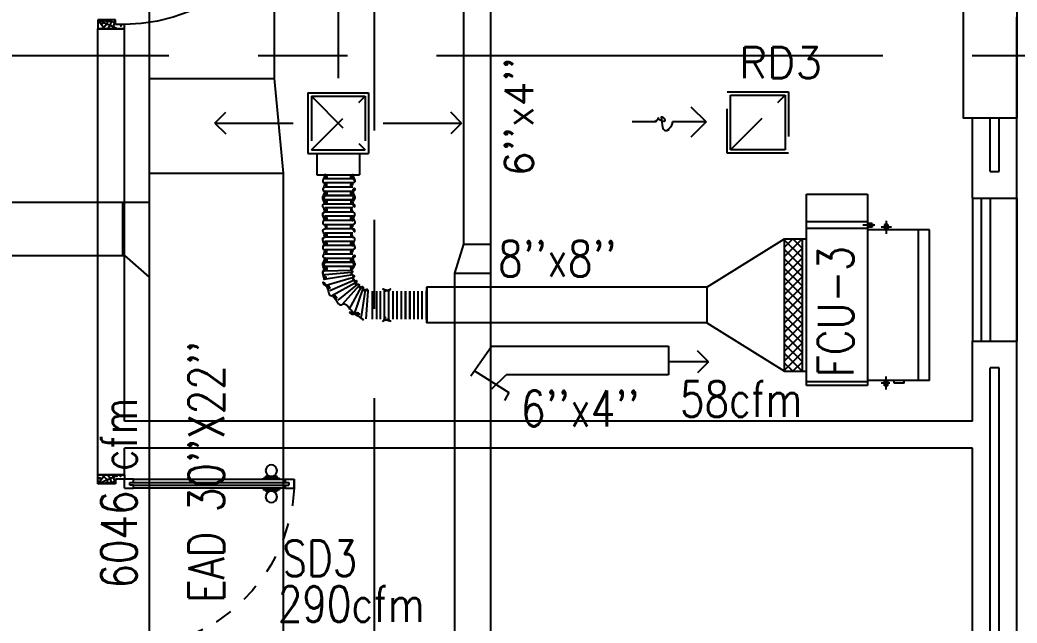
# Model space of a CAD drawing. Extents: x 417866029 to 417866302, y 43498040 to 43498122.
# Drawn here: x 417866067.15 to 417866072.73, y 43498087.93 to 43498091.31 of the extents above; entities that cross this region are included whole.
import ezdxf

# ---------------------------------------------------------------- set-up
doc = ezdxf.new("R2010")
doc.units = 0
doc.header["$MEASUREMENT"] = 0
doc.linetypes.add('CENTERX2', pattern=[4, 2.5, -0.5, 0.5, -0.5])
doc.linetypes.add('HIDDEN', pattern=[0.375, 0.25, -0.125])
doc.layers.get('0').update_dxf_attribs({"linetype": 'CONTINUOUS'})
for name, color, linetype in [('AXES', 11, 'CENTERX2'), ('COL', 7, 'CONTINUOUS'), ('DOOR', 9, 'CONTINUOUS'), ('DUCT', 6, 'CONTINUOUS'), ('EXDUCT', 10, 'CONTINUOUS'), ('FCU', 6, 'CONTINUOUS'), ('HAT', 11, 'CONTINUOUS'), ('INSUL', 9, 'CONTINUOUS'), ('M-AC-FLEX', 7, 'CONTINUOUS'), ('M-EGU.', 2, 'CONTINUOUS'), ('M-TEXT', 2, 'CONTINUOUS'), ('WALL', 9, 'CONTINUOUS'), ('WIN', 9, 'CONTINUOUS')]:
    doc.layers.add(name, color=color, linetype=linetype)
doc.styles.add('ROMANS', font='ROMANS.shx', dxfattribs={"width": 0.6})

# ---------------------------------------------------------------- blocks, each defined once
blk = doc.blocks.new('DOOR-10')
at = {"layer": 'DOOR', "color": 0, "linetype": 'ByBlock'}
for p, q in [((-25.7, 1100), (-75.7, 1100)), ((-75.7, 1100), (-25.7, 1100)), ((-75.7, 1050), (-75.7, 1100)), ((-42.7, 1070), (-58.7, 1070)), ((-58.7, 1050), (-58.7, 1070)), ((-42.7, 1050), (-42.7, 1070)), ((-25.7, 1050), (-25.7, 1100)), ((-75.7, 1017.6), (-82.9, 1017.6)), ((-82.9, 927.6), (-82.9, 1017.6)), ((-58.7, 1050), (-75.7, 1050)), ((-25.7, 1050), (-42.7, 1050)), ((-25.7, 1017.6), (-18.5, 1017.6)), ((-18.5, 927.6), (-18.5, 1017.6)), ((-82.9, 1005), (-91.9, 1005)), ((-91.9, 1005), (-91.9, 940.2)), ((-82.9, 1005), (-82.9, 940.2)), ((-18.5, 1005), (-9.5, 1005)), ((-18.5, 1005), (-18.5, 940.2)), ((-9.5, 1005), (-9.5, 940.2)), ((-82.9, 940.2), (-91.9, 940.2)), ((-75.7, 927.6), (-82.9, 927.6)), ((-25.7, 927.6), (-18.5, 927.6)), ((-18.5, 940.2), (-9.5, 940.2)), ((-75.7, 200), (-58.7, 200)), ((-75.7, 150), (-75.7, 200)), ((-58.7, 200), (-58.7, 180)), ((-58.7, 180), (-42.7, 180)), ((-42.7, 200), (-25.7, 200)), ((-42.7, 180), (-42.7, 200)), ((-25.7, 200), (-25.7, 150)), ((-1000.7, 0), (-1000.7, 150)), ((-1000.7, 150), (-975.7, 150)), ((-1000.7, 150), (-1000.7, 0)), ((-975.7, 150), (-975.7, 100)), ((-75.7, 150), (-25.7, 150)), ((-0.7, 150), (-25.7, 150)), ((-25.7, 150), (-25.7, 100)), ((-975.7, 100), (-950.7, 100)), ((-950.7, 100), (-950.7, 0)), ((-50.7, 100), (-50.7, 0)), ((-25.7, 100), (-50.7, 100)), ((-950.7, 0), (-1000.7, 0)), ((-50.7, 0), (-0.7, 0))]:
    blk.add_line(p, q, dxfattribs=at)
at = {"layer": 'DOOR', "linetype": 'ByBlock'}
for p, q in [((-75.7, 1050), (-75.7, 200)), ((-58.7, 200), (-58.7, 1050)), ((-42.7, 200), (-42.7, 1050)), ((-25.7, 200), (-25.7, 1050))]:
    blk.add_line(p, q, dxfattribs=at)
at = {"layer": 'DOOR', "color": 9, "linetype": 'ByBlock'}
for p, q in [((-950.7, 0), (-1000.7, 113.7)), ((-50.7, 0), (-0.7, 113.7)), ((-0.7, 0), (-0.7, 150)), ((-950.7, 0), (-964.1, 100)), ((-50.7, 0), (-37.3, 100)), ((-950.7, 0), (-1000.7, 40.1)), ((-50.7, 0), (-0.7, 40.1))]:
    blk.add_line(p, q, dxfattribs=at)
at = {"layer": 'DOOR', "color": 0, "linetype": 'ByBlock'}
for centre in [(-124.2, 972.6), (22.8, 972.6)]:
    blk.add_circle(centre, 32.4, dxfattribs=at)
at = {"layer": 'DOOR', "linetype": 'HIDDEN', "ltscale": 0.5}
blk.add_arc((-23.4, 149.1), 952.3, 93.1482, 179.9482, dxfattribs=at)
at = {"layer": 'DOOR', "color": 9, "linetype": 'ByBlock'}
for centre, radius, start, end in [((-950.7, 0), 154.4, 103.7142, 108.8947), ((-950.7, 0), 134.4, 100.72, 111.8402), ((-50.7, 0), 134.4, 68.1598, 79.28), ((-50.7, 0), 154.4, 71.1053, 76.2858), ((-950.7, 0), 94.4, 90, 121.9818), ((-950.7, 0), 74.4, 90, 132.2236), ((-50.7, 0), 94.4, 58.0182, 90), ((-50.7, 0), 74.4, 47.7764, 90), ((-50.7, 0), 114.4, 64.0838, 77.3774), ((-950.7, 0), 54.4, 90, 156.7926), ((-950.7, 0), 34.4, 90, 180), ((-950.7, 0), 14.4, 90, 180), ((-50.7, 0), 54.4, 23.2074, 90), ((-50.7, 0), 34.4, 0, 90), ((-50.7, 0), 14.4, 0, 90)]:
    blk.add_arc(centre, radius, start, end, dxfattribs=at)
blk = doc.blocks.new('*X42')
at = {"color": 0}
for p, q in [((16890.5, -2466.6), (16943.5, -2413.6)), ((16890.5, -2519.6), (16990.5, -2419.6)), ((16990.5, -2512.5), (16891.6, -2413.6)), ((16990.5, -2459.4), (16944.6, -2413.6)), ((16990.5, -2565.5), (16890.5, -2465.5)), ((16890.5, -2572.6), (16990.5, -2472.6)), ((16990.5, -2618.5), (16890.5, -2518.5)), ((16890.5, -2625.7), (16990.5, -2525.7)), ((16990.5, -2671.6), (16890.5, -2571.6)), ((16890.5, -2678.7), (16990.5, -2578.7)), ((16990.5, -2724.6), (16890.5, -2624.6)), ((16890.5, -2731.7), (16990.5, -2631.7)), ((16990.5, -2777.6), (16890.5, -2677.6)), ((16890.5, -2784.8), (16990.5, -2684.8)), ((16990.5, -2830.7), (16890.5, -2730.7)), ((16890.5, -2837.8), (16990.5, -2737.8)), ((16990.5, -2883.7), (16890.5, -2783.7)), ((16890.5, -2890.8), (16990.5, -2790.8)), ((16990.5, -2936.7), (16890.5, -2836.7)), ((16890.5, -2943.9), (16990.5, -2843.9)), ((16990.5, -2989.8), (16890.5, -2889.8)), ((16890.5, -2996.9), (16990.5, -2896.9)), ((16990.5, -3042.8), (16890.5, -2942.8)), ((16890.5, -3049.9), (16990.5, -2949.9)), ((16990.5, -3095.8), (16890.5, -2995.8)), ((16890.5, -3103), (16990.5, -3003)), ((16990.5, -3148.9), (16890.5, -3048.9)), ((16891.5, -3154.9), (16990.5, -3056)), ((16943.5, -3154.9), (16890.5, -3101.9)), ((16944.6, -3154.9), (16990.5, -3109))]:
    blk.add_line(p, q, dxfattribs=at)
blk = doc.blocks.new('WHE06')
at = {"color": 3}
for p, q in [((689, 621.5), (346.1, 621.5)), ((346.1, 621.5), (346.1, 469.1)), ((689, 469.1), (689, 621.5)), ((232.1, 452.2), (232.1, 422.2)), ((232.1, 452.2), (252.1, 452.2)), ((242.1, 472.2), (242.1, 399.5)), ((252.1, 452.2), (252.1, 422.2)), ((305, 447.6), (373.3, 447.6)), ((321.1, 457.6), (321.1, 437.6)), ((321.1, 457.6), (346.1, 457.6)), ((60.3, -422.2), (60.3, 422.2)), ((212.3, 437.2), (269.1, 437.2)), ((321.1, 437.6), (346.1, 437.6)), ((346.1, 430.4), (689, 430.4)), ((811.2, 370.7), (689, 370.7)), ((711.2, -370.7), (711.2, 370.7)), ((811.2, -370.7), (811.2, 370.7)), ((811.2, -370.7), (689, -370.7)), ((141.6, -437.2), (141.6, -422.2)), ((141.6, -437.2), (196.6, -437.2)), ((196.6, -437.2), (196.6, -422.2)), ((221.4, -437.2), (269.1, -437.2)), ((232.1, -452.2), (232.1, -422.2)), ((242.1, -472.2), (242.1, -399.5)), ((252.1, -452.2), (252.1, -422.2)), ((346.1, -430.4), (689, -430.4)), ((232.1, -452.2), (252.1, -452.2))]:
    blk.add_line(p, q, dxfattribs=at)
at = {"color": 6}
for p, q in [((346.1, 469.1), (346.1, -450.8)), ((689, 469.1), (346.1, 469.1)), ((689, -450.8), (689, 469.1)), ((0, -422.2), (0, 422.2)), ((0, 422.2), (346.1, 422.2)), ((0, -422.2), (346.1, -422.2)), ((346.1, -450.8), (689, -450.8))]:
    blk.add_line(p, q, dxfattribs=at)
at = {"color": 11}
blk.add_blockref('*X42', (-16179.3, 2784.3), dxfattribs=at)
blk = doc.blocks.new('C11')
at = {"layer": 'HAT'}
h = blk.add_hatch(dxfattribs=at)
h.set_pattern_fill('ANSI31', color=256, scale=300, style=0)
h.set_pattern_definition([(45, (-248556.182, -75061.005), (-26.5165043, 26.5165043), [])])
h.paths.add_polyline_path([(300, 700), (0, 700), (0, 350), (300, 350)])
h.paths.add_polyline_path([(300, 350), (0, 350), (0, 0), (300, 0)])
at = {"layer": 'COL'}
blk.add_lwpolyline([(300, 700), (300, 0), (0, 0), (0, 700)], close=True, dxfattribs=at)

msp = doc.modelspace()

# ---------------------------------------------------------------- linework, layer by layer
at = {"layer": 'AXES'}
for p, q in [((417866072.7337, 43498039.8221), (417866072.7337, 43498117.9589)), ((417866069.1337, 43498046.6864), (417866069.1337, 43498105.5064)), ((417866029.4822, 43498091.1064), (417866098.5737, 43498091.1064))]:
    msp.add_line(p, q, dxfattribs=at)
at = {"layer": 'DUCT', "linetype": 'ByBlock'}
for p, q in [((417866069.6351, 43498090.0494), (417866069.6351, 43498092.727)), ((417866069.7851, 43498084.1871), (417866069.7851, 43498092.727)), ((417866069.5851, 43498084.1871), (417866069.5851, 43498089.8871))]:
    msp.add_line(p, q, dxfattribs=at)
at = {"layer": 'DUCT', "linetype": 'Continuous'}
for p, q in [((417866070.9965, 43498089.8078), (417866071.4315, 43498090.0785)), ((417866069.5851, 43498089.8871), (417866069.6351, 43498090.0494)), ((417866069.6351, 43498090.0494), (417866069.7851, 43498090.0494)), ((417866069.5851, 43498089.8871), (417866069.7851, 43498089.8871)), ((417866070.9965, 43498089.8078), (417866069.4249, 43498089.8078)), ((417866069.4249, 43498089.8078), (417866069.4249, 43498089.6078)), ((417866069.4283, 43498089.8078), (417866069.4283, 43498089.6078)), ((417866070.9965, 43498089.8078), (417866070.9965, 43498089.6078)), ((417866070.9965, 43498089.6078), (417866069.4249, 43498089.6078)), ((417866070.9965, 43498089.6078), (417866071.4315, 43498089.3371))]:
    msp.add_line(p, q, dxfattribs=at)
at = {"layer": 'DUCT'}
for p, q in [((417866069.792, 43498089.4776), (417866069.6744, 43498089.3097)), ((417866069.792, 43498089.4776), (417866070.7814, 43498089.4776)), ((417866070.7814, 43498089.4776), (417866070.7814, 43498089.3176)), ((417866069.695, 43498089.3391), (417866069.8865, 43498089.2189)), ((417866069.792, 43498089.2376), (417866069.872, 43498089.3176)), ((417866070.7814, 43498089.3176), (417866069.872, 43498089.3176)), ((417866069.8865, 43498089.2189), (417866069.8635, 43498089.1738)), ((417866069.8865, 43498089.2189), (417866069.8865, 43498089.2189))]:
    msp.add_line(p, q, dxfattribs=at)
at = {"layer": 'EXDUCT', "linetype": 'ByBlock'}
for p, q in [((417866067.8719, 43498096.2769), (417866067.8719, 43498080.0463)), ((417866068.5719, 43498096.2769), (417866068.5719, 43498090.9787)), ((417866067.8719, 43498090.9787), (417866068.5719, 43498090.9787)), ((417866068.5719, 43498090.9787), (417866068.6219, 43498090.4471)), ((417866067.8719, 43498090.4471), (417866068.6219, 43498090.4471)), ((417866068.6219, 43498090.4471), (417866068.6219, 43498080.0463)), ((417866059.3687, 43498090.2852), (417866067.8719, 43498090.2852)), ((417866067.7219, 43498090.2852), (417866067.7219, 43498089.9852)), ((417866059.3187, 43498089.9852), (417866067.7331, 43498089.9852)), ((417866067.7331, 43498089.9852), (417866067.8719, 43498089.8639))]:
    msp.add_line(p, q, dxfattribs=at)
at = {"layer": 'INSUL'}
for p, q in [((417866072.5837, 43498090.4564), (417866072.5837, 43498090.7564)), ((417866072.6337, 43498090.4564), (417866072.6337, 43498090.7564)), ((417866072.5837, 43498090.4564), (417866072.6337, 43498090.4564)), ((417866072.5837, 43498087.5564), (417866072.5837, 43498089.3564)), ((417866072.6337, 43498089.3564), (417866072.5837, 43498089.3564)), ((417866072.6337, 43498087.5564), (417866072.6337, 43498089.3564))]:
    msp.add_line(p, q, dxfattribs=at)
at = {"layer": 'M-AC-FLEX', "color": 11}
for p, q in [((417866069.0129, 43498090.4158), (417866068.8559, 43498090.4158)), ((417866069.0129, 43498090.4158), (417866068.8559, 43498090.4158)), ((417866069.0129, 43498090.4158), (417866068.8559, 43498090.4158)), ((417866069.0129, 43498090.4158), (417866068.8559, 43498090.4158)), ((417866069.0129, 43498090.3924), (417866068.8559, 43498090.3924)), ((417866069.0129, 43498090.3689), (417866068.8559, 43498090.3689)), ((417866068.8557, 43498090.3459), (417866069.0127, 43498090.3459)), ((417866069.0127, 43498090.3224), (417866068.8557, 43498090.3224)), ((417866068.8557, 43498090.3224), (417866069.0127, 43498090.3224)), ((417866069.0127, 43498090.2989), (417866068.8557, 43498090.2989)), ((417866068.8557, 43498090.2989), (417866069.0127, 43498090.2989)), ((417866068.8557, 43498090.2755), (417866069.0127, 43498090.2755)), ((417866069.0129, 43498090.2524), (417866068.8559, 43498090.2524)), ((417866069.0129, 43498090.229), (417866068.8559, 43498090.229)), ((417866069.0129, 43498090.2055), (417866068.8559, 43498090.2055)), ((417866069.0129, 43498090.2055), (417866068.8559, 43498090.2055)), ((417866069.0129, 43498090.2055), (417866068.8559, 43498090.2055)), ((417866069.0129, 43498090.2055), (417866068.8559, 43498090.2055)), ((417866069.0129, 43498090.182), (417866068.8559, 43498090.182)), ((417866069.0129, 43498090.182), (417866068.8559, 43498090.182)), ((417866069.0129, 43498090.182), (417866068.8559, 43498090.182)), ((417866069.0129, 43498090.182), (417866068.8559, 43498090.182)), ((417866069.0129, 43498090.1586), (417866068.8559, 43498090.1586)), ((417866069.0129, 43498090.1351), (417866068.8559, 43498090.1351)), ((417866069.0129, 43498090.1117), (417866068.8559, 43498090.1117)), ((417866069.0129, 43498090.0882), (417866068.8559, 43498090.0882)), ((417866069.0129, 43498090.0647), (417866068.8559, 43498090.0647)), ((417866069.0129, 43498090.0647), (417866068.8559, 43498090.0647)), ((417866069.0129, 43498090.0647), (417866068.8559, 43498090.0647)), ((417866069.0129, 43498090.0647), (417866068.8559, 43498090.0647)), ((417866069.0129, 43498090.0413), (417866068.8559, 43498090.0413)), ((417866069.0129, 43498090.0413), (417866068.8559, 43498090.0413)), ((417866069.0129, 43498090.0413), (417866068.8559, 43498090.0413)), ((417866069.0129, 43498090.0413), (417866068.8559, 43498090.0413)), ((417866069.0129, 43498090.0178), (417866068.8559, 43498090.0178)), ((417866068.8557, 43498089.9713), (417866069.0127, 43498089.9713)), ((417866069.0129, 43498089.9943), (417866068.8559, 43498089.9943)), ((417866069.0127, 43498089.9478), (417866068.8557, 43498089.9478)), ((417866068.8557, 43498089.9478), (417866069.0127, 43498089.9478)), ((417866069.0127, 43498089.9244), (417866068.8557, 43498089.9244)), ((417866068.8557, 43498089.9009), (417866069.0061, 43498089.903)), ((417866069.0131, 43498089.8775), (417866068.8518, 43498089.8505)), ((417866069.0081, 43498089.8899), (417866068.8557, 43498089.8774)), ((417866069.0161, 43498089.8629), (417866068.8631, 43498089.8171)), ((417866069.0215, 43498089.8483), (417866068.8836, 43498089.7876)), ((417866069.0287, 43498089.8331), (417866068.8991, 43498089.761)), ((417866069.037, 43498089.8233), (417866068.9291, 43498089.7352)), ((417866069.0482, 43498089.8175), (417866068.9532, 43498089.7117)), ((417866069.0599, 43498089.8094), (417866068.9906, 43498089.6831)), ((417866069.0693, 43498089.8014), (417866069.0209, 43498089.6588)), ((417866069.0821, 43498089.7942), (417866069.06, 43498089.6443)), ((417866069.0976, 43498089.7865), (417866069.0856, 43498089.6303)), ((417866069.1211, 43498089.7865), (417866069.1211, 43498089.6295)), ((417866069.1446, 43498089.7865), (417866069.1446, 43498089.6295)), ((417866069.1676, 43498089.6293), (417866069.1676, 43498089.7863)), ((417866069.1911, 43498089.6293), (417866069.1911, 43498089.7863)), ((417866069.1911, 43498089.6293), (417866069.1911, 43498089.7863)), ((417866069.1911, 43498089.6293), (417866069.1911, 43498089.7863)), ((417866069.1911, 43498089.6293), (417866069.1911, 43498089.7863)), ((417866069.1911, 43498089.6293), (417866069.1911, 43498089.7863)), ((417866069.2146, 43498089.6293), (417866069.2146, 43498089.7863)), ((417866069.2146, 43498089.6293), (417866069.2146, 43498089.7863)), ((417866069.2146, 43498089.6293), (417866069.2146, 43498089.7863)), ((417866069.2146, 43498089.6293), (417866069.2146, 43498089.7863)), ((417866069.238, 43498089.6293), (417866069.238, 43498089.7863)), ((417866069.2615, 43498089.6293), (417866069.2615, 43498089.7863)), ((417866069.2845, 43498089.7865), (417866069.2845, 43498089.6295)), ((417866069.308, 43498089.6295), (417866069.308, 43498089.7865)), ((417866069.308, 43498089.7865), (417866069.308, 43498089.6295)), ((417866069.3315, 43498089.6295), (417866069.3315, 43498089.7865)), ((417866069.3315, 43498089.7865), (417866069.3315, 43498089.6295)), ((417866069.3549, 43498089.7865), (417866069.3549, 43498089.6295)), ((417866069.378, 43498089.6293), (417866069.378, 43498089.7863)), ((417866069.4014, 43498089.6293), (417866069.4014, 43498089.7863)), ((417866069.4249, 43498089.6293), (417866069.4249, 43498089.7863)), ((417866069.4249, 43498089.6293), (417866069.4249, 43498089.7863)), ((417866069.4249, 43498089.6293), (417866069.4249, 43498089.7863)), ((417866069.4249, 43498089.6293), (417866069.4249, 43498089.7863))]:
    msp.add_line(p, q, dxfattribs=at)
at = {"layer": 'M-AC-FLEX'}
for points in [[(417866068.8559, 43498090.4393, -1), (417866068.8559, 43498090.4158, 1), (417866068.8559, 43498090.3924, -1), (417866068.8559, 43498090.3689, 1.018005), (417866068.8559, 43498090.3459)], [(417866068.8559, 43498090.4393, -1), (417866068.8559, 43498090.4158, 0.67797), (417866068.8478, 43498090.3956, 0.67797)], [(417866068.8559, 43498090.4393, -1), (417866068.8559, 43498090.4158, 0.204245), (417866068.8474, 43498090.4122, 0.204245)], [(417866068.8559, 43498090.4393, -1), (417866068.8559, 43498090.4158, 0.204245), (417866068.8474, 43498090.4122, 0.204245)], [(417866068.8474, 43498090.4122, -0.204245), (417866068.8559, 43498090.4158)], [(417866068.8474, 43498090.4122, -0.204245), (417866068.8559, 43498090.4158)], [(417866068.8559, 43498090.4158, 0.767016), (417866068.8618, 43498090.4377, 0.767016)], [(417866068.8559, 43498090.4158, 0.767016), (417866068.8618, 43498090.4377, 0.767016)], [(417866068.8559, 43498090.4158, 0.767016), (417866068.8618, 43498090.4377, 0.767016)], [(417866069.0129, 43498090.4393, 1), (417866069.0129, 43498090.4158, -1), (417866069.0129, 43498090.3924, 1), (417866069.0129, 43498090.3689, -0.008922), (417866069.0133, 43498090.3689, -0.008922)], [(417866069.0129, 43498090.4158, -0.767016), (417866069.007, 43498090.4377, -0.767016)], [(417866069.007, 43498090.4377, 0.767013), (417866069.0129, 43498090.4158, -0.204245), (417866069.0214, 43498090.4122)], [(417866069.007, 43498090.4377, 0.767013), (417866069.0129, 43498090.4158, -0.204245), (417866069.0214, 43498090.4122)], [(417866069.0129, 43498090.4158, -0.767016), (417866069.007, 43498090.4377, -0.767016)], [(417866069.0129, 43498090.4158, -0.767016), (417866069.007, 43498090.4377, -0.767016)], [(417866069.007, 43498090.4377, 0.767013), (417866069.0129, 43498090.4158, -0.67797), (417866069.021, 43498090.3956)], [(417866069.0214, 43498090.4122, 0.204245), (417866069.0129, 43498090.4158)], [(417866069.0214, 43498090.4122, 0.204245), (417866069.0129, 43498090.4158)], [(417866069.0127, 43498090.3459, 0.999838), (417866069.0131, 43498090.3689)], [(417866068.8557, 43498090.3459, -1), (417866068.8557, 43498090.3224, 1), (417866068.8557, 43498090.2989)], [(417866068.8557, 43498090.2989, -1), (417866068.8557, 43498090.3224)], [(417866068.8557, 43498090.3224, 1), (417866068.8557, 43498090.2989)], [(417866068.8557, 43498090.2755, 1), (417866068.8557, 43498090.2989, -1), (417866068.8557, 43498090.3224)], [(417866068.8557, 43498090.3224, 1), (417866068.8557, 43498090.2989)], [(417866068.8557, 43498090.2989, -1), (417866068.8557, 43498090.3224)], [(417866068.8557, 43498090.3224, 1), (417866068.8557, 43498090.3459)], [(417866068.8557, 43498090.2989, -1), (417866068.8557, 43498090.2755)], [(417866069.0127, 43498090.3459, 1), (417866069.0127, 43498090.3224, -1), (417866069.0127, 43498090.2989)], [(417866069.0127, 43498090.2755, -1), (417866069.0127, 43498090.2989, 1), (417866069.0127, 43498090.3224)], [(417866069.0127, 43498090.2989, 1), (417866069.0127, 43498090.3224)], [(417866069.0127, 43498090.3224, -1), (417866069.0127, 43498090.2989)], [(417866069.0131, 43498090.3459, -0.004461), (417866069.0129, 43498090.3459)], [(417866068.8559, 43498090.182, 1), (417866068.8559, 43498090.2055, -1), (417866068.8559, 43498090.229, 1), (417866068.8559, 43498090.2524, -1.018005), (417866068.8559, 43498090.2755)], [(417866069.0129, 43498090.182, -1), (417866069.0129, 43498090.2055, 1), (417866069.0129, 43498090.229, -1), (417866069.0129, 43498090.2524, 0.008922), (417866069.0133, 43498090.2524, 0.008922)], [(417866069.0127, 43498090.2755, -0.999838), (417866069.0131, 43498090.2524)], [(417866069.0131, 43498090.2755, 0.004461), (417866069.0129, 43498090.2755)], [(417866068.8559, 43498090.182, 1), (417866068.8559, 43498090.2055, -0.67797), (417866068.8478, 43498090.2258, -0.67797)], [(417866068.8559, 43498090.2055, -1), (417866068.8559, 43498090.182, 0.67797), (417866068.8478, 43498090.1618, 0.67797)], [(417866068.8559, 43498090.2055, -1), (417866068.8559, 43498090.182, 1), (417866068.8559, 43498090.1586, -1), (417866068.8559, 43498090.1351, 0.008923), (417866068.8555, 43498090.1351, 0.008923)], [(417866068.8559, 43498090.182, 1), (417866068.8559, 43498090.2055, -0.204245), (417866068.8474, 43498090.2091, -0.204245)], [(417866068.8474, 43498090.2091, 0.204245), (417866068.8559, 43498090.2055)], [(417866068.8559, 43498090.182, 1), (417866068.8559, 43498090.2055, -0.204245), (417866068.8474, 43498090.2091, -0.204245)], [(417866068.8474, 43498090.2091, 0.204245), (417866068.8559, 43498090.2055)], [(417866068.8559, 43498090.2055, -1), (417866068.8559, 43498090.182, 0.204245), (417866068.8474, 43498090.1784, 0.204245)], [(417866068.8559, 43498090.2055, -1), (417866068.8559, 43498090.182, 0.204245), (417866068.8474, 43498090.1784, 0.204245)], [(417866068.8474, 43498090.1784, -0.204245), (417866068.8559, 43498090.182)], [(417866068.8474, 43498090.1784, -0.204245), (417866068.8559, 43498090.182)], [(417866069.0129, 43498090.182, -1), (417866069.0129, 43498090.2055, 0.67797), (417866069.021, 43498090.2258, 0.67797)], [(417866069.0129, 43498090.182, -1), (417866069.0129, 43498090.2055, 0.204245), (417866069.0214, 43498090.2091, 0.204245)], [(417866069.0129, 43498090.182, -1), (417866069.0129, 43498090.2055, 0.204245), (417866069.0214, 43498090.2091, 0.204245)], [(417866069.0129, 43498090.2055, 1), (417866069.0129, 43498090.182, -0.204245), (417866069.0214, 43498090.1784, -0.204245)], [(417866069.0129, 43498090.2055, 1), (417866069.0129, 43498090.182, -0.67797), (417866069.021, 43498090.1618, -0.67797)], [(417866069.0129, 43498090.2055, 1), (417866069.0129, 43498090.182, -1), (417866069.0129, 43498090.1586, 1), (417866069.0129, 43498090.1351, -0.008922), (417866069.0133, 43498090.1351, -0.008922)], [(417866069.0129, 43498090.2055, 1), (417866069.0129, 43498090.182, -0.204245), (417866069.0214, 43498090.1784, -0.204245)], [(417866069.0214, 43498090.2091, -0.204245), (417866069.0129, 43498090.2055)], [(417866069.0214, 43498090.2091, -0.204245), (417866069.0129, 43498090.2055)], [(417866069.0214, 43498090.1784, 0.204245), (417866069.0129, 43498090.182)], [(417866069.0214, 43498090.1784, 0.204245), (417866069.0129, 43498090.182)], [(417866068.8559, 43498090.0413, 1), (417866068.8559, 43498090.0647, -1), (417866068.8559, 43498090.0882, 1), (417866068.8559, 43498090.1117, -1.004219), (417866068.856, 43498090.1351)], [(417866069.0131, 43498090.1351, -0.999838), (417866069.0135, 43498090.1121)], [(417866068.8559, 43498090.0413, 1), (417866068.8559, 43498090.0647, -0.67797), (417866068.8478, 43498090.085, -0.67797)], [(417866068.8559, 43498090.0413, 1), (417866068.8559, 43498090.0647, -0.204245), (417866068.8474, 43498090.0683, -0.204245)], [(417866068.8474, 43498090.0683, 0.204245), (417866068.8559, 43498090.0647)], [(417866068.8559, 43498090.0413, 1), (417866068.8559, 43498090.0647, -0.204245), (417866068.8474, 43498090.0683, -0.204245)], [(417866068.8474, 43498090.0683, 0.204245), (417866068.8559, 43498090.0647)], [(417866069.0129, 43498090.0413, -1), (417866069.0129, 43498090.0647, 1), (417866069.0129, 43498090.0882, -1), (417866069.0129, 43498090.1117, 0.008922), (417866069.0133, 43498090.1117, 0.008922)], [(417866069.0129, 43498090.0413, -1), (417866069.0129, 43498090.0647, 0.67797), (417866069.021, 43498090.085, 0.67797)], [(417866069.0129, 43498090.0413, -1), (417866069.0129, 43498090.0647, 0.204245), (417866069.0214, 43498090.0683, 0.204245)], [(417866069.0129, 43498090.0413, -1), (417866069.0129, 43498090.0647, 0.204245), (417866069.0214, 43498090.0683, 0.204245)], [(417866069.0214, 43498090.0683, -0.204245), (417866069.0129, 43498090.0647)], [(417866069.0214, 43498090.0683, -0.204245), (417866069.0129, 43498090.0647)], [(417866068.8559, 43498090.0647, -1), (417866068.8559, 43498090.0413, 1), (417866068.8559, 43498090.0178, -1), (417866068.8559, 43498089.9943, 1.018005), (417866068.8559, 43498089.9713)], [(417866068.8559, 43498090.0647, -1), (417866068.8559, 43498090.0413, 0.67797), (417866068.8478, 43498090.021, 0.67797)], [(417866068.8559, 43498090.0647, -1), (417866068.8559, 43498090.0413, 0.204245), (417866068.8474, 43498090.0377, 0.204245)], [(417866068.8559, 43498090.0647, -1), (417866068.8559, 43498090.0413, 0.204245), (417866068.8474, 43498090.0377, 0.204245)], [(417866068.8474, 43498090.0377, -0.204245), (417866068.8559, 43498090.0413)], [(417866068.8474, 43498090.0377, -0.204245), (417866068.8559, 43498090.0413)], [(417866069.0129, 43498090.0647, 1), (417866069.0129, 43498090.0413, -1), (417866069.0129, 43498090.0178, 1), (417866069.0129, 43498089.9943, -0.008922), (417866069.0133, 43498089.9943, -0.008922)], [(417866069.0129, 43498090.0647, 1), (417866069.0129, 43498090.0413, -0.204245), (417866069.0214, 43498090.0377, -0.204245)], [(417866069.0129, 43498090.0647, 1), (417866069.0129, 43498090.0413, -0.204245), (417866069.0214, 43498090.0377, -0.204245)], [(417866069.0129, 43498090.0647, 1), (417866069.0129, 43498090.0413, -0.67797), (417866069.021, 43498090.021, -0.67797)], [(417866069.0214, 43498090.0377, 0.204245), (417866069.0129, 43498090.0413)], [(417866069.0214, 43498090.0377, 0.204245), (417866069.0129, 43498090.0413)], [(417866068.8557, 43498089.9713, -1), (417866068.8557, 43498089.9478, 1), (417866068.8557, 43498089.9244)], [(417866068.8557, 43498089.9478, 1), (417866068.8557, 43498089.9713)], [(417866069.0127, 43498089.9713, 1), (417866069.0127, 43498089.9478, -1), (417866069.0127, 43498089.9244)], [(417866069.0127, 43498089.9713, 0.999838), (417866069.0131, 43498089.9943)], [(417866069.0131, 43498089.9713, -0.004461), (417866069.0129, 43498089.9713)], [(417866068.8557, 43498089.9009, 1), (417866068.8557, 43498089.9244, -1), (417866068.8557, 43498089.9478)], [(417866068.8557, 43498089.9478, 1), (417866068.8557, 43498089.9244)], [(417866068.8557, 43498089.9244, -1), (417866068.8557, 43498089.9478)], [(417866068.8557, 43498089.9244, -1), (417866068.8557, 43498089.9009, 1), (417866068.8557, 43498089.8774)], [(417866068.8521, 43498089.8505, 0.575939), (417866068.8557, 43498089.8774, -1), (417866068.8557, 43498089.9009)], [(417866068.8557, 43498089.9244, -0.606794), (417866068.8653, 43498089.9059, -0.606794)], [(417866069.0061, 43498089.903, -0.736653), (417866069.0127, 43498089.9244, 1), (417866069.0127, 43498089.9478)], [(417866069.0127, 43498089.9244, 0.606794), (417866069.0031, 43498089.9059, 0.606794)], [(417866069.0081, 43498089.8899, 0.635837), (417866069.0061, 43498089.903, 0.724161)], [(417866069.0127, 43498089.9478, -1), (417866069.0127, 43498089.9244)], [(417866068.8631, 43498089.8171, -0.665042), (417866068.8518, 43498089.8505)], [(417866069.0177, 43498089.8638, 0.78893), (417866069.0124, 43498089.8775, -1.030272), (417866069.0081, 43498089.8899)], [(417866069.0287, 43498089.8331, 0.850272), (417866069.0246, 43498089.8489, -1.072461), (417866069.0177, 43498089.8638)], [(417866068.8631, 43498089.8171, -0.652763), (417866068.8836, 43498089.7876, 0.764077), (417866068.8991, 43498089.761, -0.428567), (417866068.9291, 43498089.7352, 0.696093), (417866068.9532, 43498089.7117)], [(417866069.0489, 43498089.8188, 0.698197), (417866069.037, 43498089.8233, -1.180405), (417866069.0287, 43498089.8331)], [(417866069.0693, 43498089.8014, 1.125229), (417866069.0599, 43498089.8094, -1.12511), (417866069.0489, 43498089.8188, -0.893954)], [(417866069.0976, 43498089.7862, 0.879519), (417866069.0821, 43498089.7942, -1.034976), (417866069.0693, 43498089.8014)], [(417866069.1211, 43498089.7865, -1), (417866069.1446, 43498089.7865)], [(417866069.1676, 43498089.7835, -0.878238), (417866069.1446, 43498089.7865, 1), (417866069.1211, 43498089.7865)], [(417866069.2146, 43498089.7863, -1), (417866069.1911, 43498089.7863, 1), (417866069.1676, 43498089.7863, -0.000797), (417866069.1676, 43498089.7863, -0.000797)], [(417866069.2146, 43498089.7863, -1), (417866069.1911, 43498089.7863, 0.67797), (417866069.1708, 43498089.7944, 0.67797)], [(417866069.2146, 43498089.7863, -1), (417866069.1911, 43498089.7863, 0.204245), (417866069.1875, 43498089.7948, 0.204245)], [(417866069.1875, 43498089.7948, -0.204245), (417866069.1911, 43498089.7863)], [(417866069.2146, 43498089.7863, -1), (417866069.1911, 43498089.7863, 0.204245), (417866069.1875, 43498089.7948, 0.204245)], [(417866069.1875, 43498089.7948, -0.204245), (417866069.1911, 43498089.7863)], [(417866069.1911, 43498089.7863, 1), (417866069.2146, 43498089.7863, -1), (417866069.238, 43498089.7863, 1), (417866069.2615, 43498089.7863, -1.018005), (417866069.2845, 43498089.7863)], [(417866069.1911, 43498089.7863, 1), (417866069.2146, 43498089.7863, -0.67797), (417866069.2348, 43498089.7944, -0.67797)], [(417866069.1911, 43498089.7863, 1), (417866069.2146, 43498089.7863, -0.204245), (417866069.2182, 43498089.7948, -0.204245)], [(417866069.1911, 43498089.7863, 1), (417866069.2146, 43498089.7863, -0.204245), (417866069.2182, 43498089.7948, -0.204245)], [(417866069.2182, 43498089.7948, 0.204245), (417866069.2146, 43498089.7863)], [(417866069.2182, 43498089.7948, 0.204245), (417866069.2146, 43498089.7863)], [(417866069.2845, 43498089.7865, 1), (417866069.308, 43498089.7865, -1), (417866069.3315, 43498089.7865)], [(417866069.308, 43498089.7865, -1), (417866069.3315, 43498089.7865)], [(417866069.3315, 43498089.7865, 1), (417866069.308, 43498089.7865)], [(417866069.3315, 43498089.7865, 1), (417866069.308, 43498089.7865)], [(417866069.308, 43498089.7865, -1), (417866069.3315, 43498089.7865)], [(417866069.3549, 43498089.7865, -1), (417866069.3315, 43498089.7865, 1), (417866069.308, 43498089.7865)], [(417866069.4283, 43498089.7781, -0.196552), (417866069.4249, 43498089.7863, 1), (417866069.4014, 43498089.7863, -1), (417866069.378, 43498089.7863, 1.018005), (417866069.3549, 43498089.7863)], [(417866069.1211, 43498089.7865, -0.987495), (417866069.0976, 43498089.7862, -0.606794)], [(417866069.1446, 43498089.7865, 0.878238), (417866069.1676, 43498089.7835, 0.878238)], [(417866069.308, 43498089.7865, -1), (417866069.2845, 43498089.7865)], [(417866069.3315, 43498089.7865, 1), (417866069.3549, 43498089.7865)], [(417866069.0209, 43498089.6588, -0.604437), (417866068.9906, 43498089.6831, 0.497993), (417866068.9532, 43498089.7117)], [(417866069.0208, 43498089.6584, -0.562442), (417866069.06, 43498089.6443, 0.803591), (417866069.0856, 43498089.6303)], [(417866069.0856, 43498089.6303, -0.661578), (417866069.1211, 43498089.6295, 1), (417866069.1446, 43498089.6295)], [(417866069.2146, 43498089.6293, 1), (417866069.1911, 43498089.6293, -1), (417866069.1676, 43498089.6293, 1.016727), (417866069.1446, 43498089.6294, -0.008922), (417866069.1446, 43498089.629, -0.008922)], [(417866069.2146, 43498089.6293, 1), (417866069.1911, 43498089.6293, -0.67797), (417866069.1708, 43498089.6212, -0.67797)], [(417866069.2146, 43498089.6293, 1), (417866069.1911, 43498089.6293, -0.204245), (417866069.1875, 43498089.6208, -0.204245)], [(417866069.2146, 43498089.6293, 1), (417866069.1911, 43498089.6293, -0.204245), (417866069.1875, 43498089.6208, -0.204245)], [(417866069.1875, 43498089.6208, 0.204245), (417866069.1911, 43498089.6293)], [(417866069.1875, 43498089.6208, 0.204245), (417866069.1911, 43498089.6293)], [(417866069.1911, 43498089.6293, -1), (417866069.2146, 43498089.6293, 1), (417866069.238, 43498089.6293, -1), (417866069.2615, 43498089.6293, 0.008922), (417866069.2615, 43498089.6289, 0.008922)], [(417866069.1911, 43498089.6293, -1), (417866069.2146, 43498089.6293, 0.204245), (417866069.2182, 43498089.6208, 0.204245)], [(417866069.1911, 43498089.6293, -1), (417866069.2146, 43498089.6293, 0.204245), (417866069.2182, 43498089.6208, 0.204245)], [(417866069.1911, 43498089.6293, -1), (417866069.2146, 43498089.6293, 0.67797), (417866069.2348, 43498089.6212, 0.67797)], [(417866069.1971, 43498089.6396, 0.272829), (417866069.1911, 43498089.6293, -0.008922), (417866069.1911, 43498089.6289)], [(417866069.2182, 43498089.6208, -0.204245), (417866069.2146, 43498089.6293)], [(417866069.2182, 43498089.6208, -0.204245), (417866069.2146, 43498089.6293)], [(417866069.2845, 43498089.6295, -0.999838), (417866069.2615, 43498089.6291)], [(417866069.2845, 43498089.6295, -1), (417866069.308, 43498089.6295, 1), (417866069.3315, 43498089.6295)], [(417866069.2845, 43498089.6291, 0.004461), (417866069.2845, 43498089.6293)], [(417866069.3549, 43498089.6295, 1), (417866069.3315, 43498089.6295, -1), (417866069.308, 43498089.6295)], [(417866069.308, 43498089.6295, 1), (417866069.3315, 43498089.6295)], [(417866069.3315, 43498089.6295, -1), (417866069.308, 43498089.6295)], [(417866069.3549, 43498089.6295, 0.999838), (417866069.378, 43498089.6291)], [(417866069.3549, 43498089.6291, -0.004461), (417866069.3549, 43498089.6293)], [(417866069.4283, 43498089.6375, 0.196552), (417866069.4249, 43498089.6293, -1), (417866069.4014, 43498089.6293, 1), (417866069.378, 43498089.6293, -0.008922), (417866069.378, 43498089.6289)]]:
    msp.add_lwpolyline(points, format="xyb", dxfattribs=at)
at = {"layer": 'M-EGU.'}
for p, q in [((417866068.931, 43498091.4193), (417866068.931, 43498090.9805)), ((417866068.7606, 43498090.8985), (417866068.7606, 43498090.5577)), ((417866068.7606, 43498090.8985), (417866069.1014, 43498090.8985)), ((417866069.1014, 43498090.8985), (417866069.1014, 43498090.5577)), ((417866071.1296, 43498090.579), (417866071.1296, 43498090.8838)), ((417866071.1296, 43498090.8838), (417866071.4344, 43498090.8838)), ((417866071.4344, 43498090.8838), (417866071.4344, 43498090.579)), ((417866070.907, 43498090.8195), (417866070.9919, 43498090.7346)), ((417866068.2398, 43498090.7281), (417866068.3009, 43498090.7892)), ((417866069.6222, 43498090.7281), (417866069.5611, 43498090.7892)), ((417866068.2398, 43498090.7281), (417866068.6786, 43498090.7281)), ((417866068.2398, 43498090.7281), (417866068.3009, 43498090.667)), ((417866069.1834, 43498090.7281), (417866069.6222, 43498090.7281)), ((417866069.6222, 43498090.7281), (417866069.5611, 43498090.667)), ((417866070.7079, 43498090.7346), (417866070.5777, 43498090.7346)), ((417866070.9919, 43498090.7346), (417866070.8034, 43498090.7346)), ((417866070.9919, 43498090.7346), (417866070.907, 43498090.6498)), ((417866071.4344, 43498090.579), (417866071.1296, 43498090.579)), ((417866068.7606, 43498090.5577), (417866069.1014, 43498090.5577)), ((417866068.811, 43498090.5577), (417866068.811, 43498090.4377)), ((417866069.051, 43498090.5577), (417866069.051, 43498090.4377)), ((417866068.811, 43498090.4377), (417866069.051, 43498090.4377)), ((417866071.0048, 43498089.3896), (417866070.9437, 43498089.4507)), ((417866071.0048, 43498089.3896), (417866070.7814, 43498089.3896)), ((417866071.0048, 43498089.3896), (417866070.9437, 43498089.3285))]:
    msp.add_line(p, q, dxfattribs=at)
at = {"layer": 'M-EGU.', "linetype": 'HIDDEN'}
for p, q in [((417866068.7806, 43498090.8785), (417866069.0814, 43498090.5777)), ((417866068.7806, 43498090.5777), (417866069.0814, 43498090.8785)), ((417866068.7806, 43498090.8785), (417866068.7806, 43498090.5777)), ((417866068.7806, 43498090.8785), (417866069.0814, 43498090.8785)), ((417866069.0814, 43498090.8785), (417866069.0814, 43498090.5777)), ((417866071.1096, 43498090.559), (417866071.1096, 43498090.9038)), ((417866071.1096, 43498090.9038), (417866071.4544, 43498090.9038)), ((417866071.1296, 43498090.579), (417866071.4344, 43498090.8838)), ((417866071.4544, 43498090.9038), (417866071.4544, 43498090.559)), ((417866068.7806, 43498090.5777), (417866069.0814, 43498090.5777)), ((417866071.4544, 43498090.559), (417866071.1096, 43498090.559))]:
    msp.add_line(p, q, dxfattribs=at)
at = {"layer": 'M-EGU.'}
msp.add_lwpolyline([(417866070.7079, 43498090.7346, -0.1324), (417866070.7212, 43498090.7539, -0.15664), (417866070.7397, 43498090.7616, -0.736612), (417866070.7549, 43498090.7238, 0.774232), (417866070.7716, 43498090.6873, 0.203349), (417866070.7968, 43498090.7038, 0.193808), (417866070.8034, 43498090.7346)], format="xyb", dxfattribs=at)
at = {"layer": 'WALL'}
for p, q in [((417866067.7337, 43498091.2564), (417866067.5837, 43498091.2564)), ((417866067.5837, 43498088.7564), (417866067.5837, 43498091.2564)), ((417866067.7337, 43498089.0564), (417866067.7337, 43498091.2564)), ((417866072.7337, 43498090.3064), (417866072.7337, 43498090.8564)), ((417866072.4837, 43498090.3064), (417866072.4837, 43498090.7564)), ((417866072.4837, 43498090.3064), (417866072.7337, 43498090.3064)), ((417866072.4837, 43498089.0564), (417866072.4837, 43498089.5064)), ((417866072.4837, 43498089.5064), (417866072.7337, 43498089.5064)), ((417866072.7337, 43498087.4064), (417866072.7337, 43498089.5064)), ((417866072.4837, 43498089.0564), (417866067.7337, 43498089.0564)), ((417866072.4837, 43498088.9064), (417866067.7337, 43498088.9064)), ((417866067.7337, 43498088.7564), (417866067.7337, 43498088.9064)), ((417866072.4837, 43498087.4064), (417866072.4837, 43498088.9064)), ((417866067.7337, 43498088.7564), (417866067.5837, 43498088.7564))]:
    msp.add_line(p, q, dxfattribs=at)
at = {"layer": 'WALL', "linetype": 'ByBlock', "ltscale": 0.3}
msp.add_lwpolyline([(417866072.7337, 43498090.7564), (417866072.4337, 43498090.7564), (417866072.4337, 43498091.4564), (417866072.7337, 43498091.4564)], close=True, dxfattribs=at)
at = {"layer": 'WIN'}
for p, q in [((417866072.4837, 43498090.3064), (417866072.4837, 43498089.5064)), ((417866072.5337, 43498090.3064), (417866072.5337, 43498089.5064)), ((417866072.5837, 43498090.3064), (417866072.5837, 43498089.5064)), ((417866072.7337, 43498090.3064), (417866072.7337, 43498089.5064))]:
    msp.add_line(p, q, dxfattribs=at)

# ---------------------------------------------------------------- block references
at = {"layer": 'DOOR', "color": 0, "linetype": 'ByBlock', "ltscale": 0.3, "xscale": -0.001000002026557922, "yscale": 0.001000002026557922, "zscale": 0.001, "rotation": 270}
for p in [(417866067.5837, 43498092.2571), (417866067.5837, 43498088.7571)]:
    msp.add_blockref('DOOR-10', p, dxfattribs=at)
at = {"layer": 'FCU', "linetype": 'ByBlock', "xscale": -0.0009999871253967285, "yscale": 0.001000002026557922, "zscale": 0.001}
msp.add_blockref('WHE06', (417866072.2427, 43498089.7078), dxfattribs=at)
at = {"layer": 'HAT', "xscale": 0.0009999871253967285, "yscale": 0.001000002026557922, "zscale": 0.001}
msp.add_blockref('C11', (417866072.4337, 43498090.7564), dxfattribs=at)

# ---------------------------------------------------------------- texts
at = {"layer": 'M-TEXT', "style": 'ROMANS'}
msp.add_text('RD3', height=0.175, dxfattribs=at).set_placement((417866071.1769, 43498090.9793))
msp.add_text("6''x4''", height=0.16, rotation=90, dxfattribs=at).set_placement((417866070.0241, 43498090.4314))
at = {"layer": 'M-TEXT', "style": 'ROMANS', "width": 0.8}
for s, p in [("8''x8''", (417866069.827, 43498089.8679)), ('58cfm', (417866070.8462, 43498089.0814)), ("6''x4''", (417866069.9553, 43498089.0283)), ('SD3', (417866068.6188, 43498088.1881)), ('290cfm', (417866068.5931, 43498087.9317))]:
    msp.add_text(s, height=0.2, dxfattribs=at).set_placement(p)
for s, p in [('FCU-3', (417866071.8174, 43498089.3041)), ("EAD 30''X22''", (417866068.2914, 43498088.04)), ('6046 cfm', (417866067.8023, 43498088.1194))]:
    msp.add_text(s, height=0.2, rotation=90, dxfattribs=at).set_placement(p)

doc.saveas('drawing.dxf')
